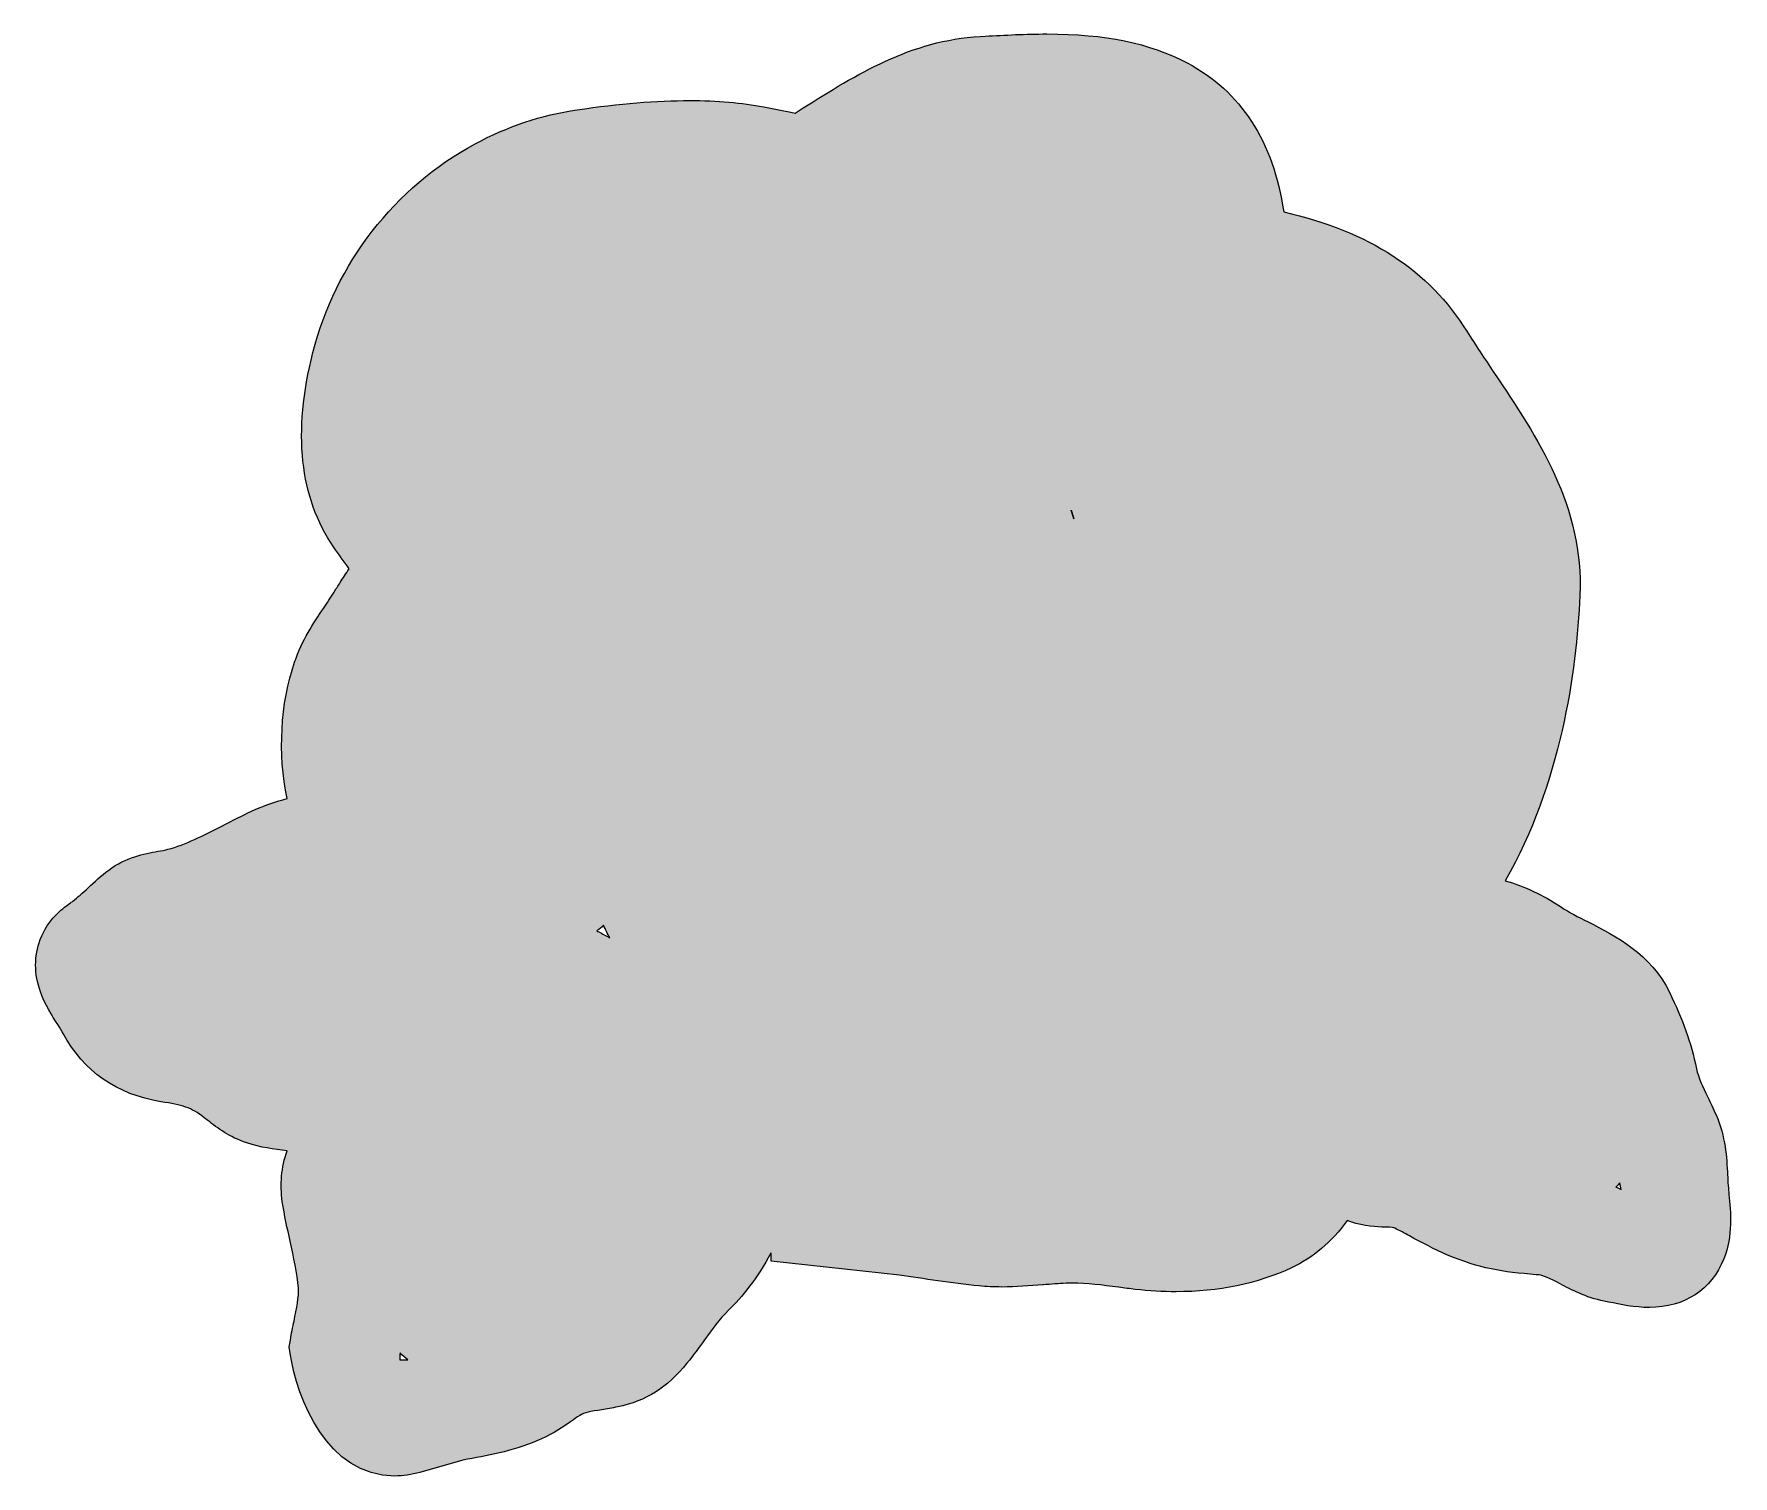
# Model space of a CAD drawing. Extents: x 28 to 2067, y -2033 to -35.
# Drawn here: x 1699.7 to 2060.5, y -2033.2 to -1726.8 of the extents above; entities that cross this region are included whole.
import ezdxf

# ---------------------------------------------------------------- set-up
doc = ezdxf.new("R2010")
doc.units = 0
doc.header["$MEASUREMENT"] = 0
doc.layers.add('Layer 1', color=7, linetype='Continuous', lineweight=0)

msp = doc.modelspace()

# ---------------------------------------------------------------- hatches: boundary and pattern name
at = {"layer": 'Layer 1', "true_color": 0xfe8896, "transparency": 33554687}
h = msp.add_hatch(color=241, dxfattribs=at)
h.dxf.hatch_style = 2
edge = h.paths.add_edge_path()
edge.add_spline(control_points=[(2035.66, -1971.8), (2035.96, -1971.51), (2036.24, -1971.2), (2036.5, -1970.88), (2036.6, -1971.36), (2036.69, -1971.84), (2036.76, -1972.31), (2036.4, -1972.16), (2036.04, -1971.99), (2035.66, -1971.8)], knot_values=[0, 0, 0, 0, 1, 1, 1, 2, 2, 2, 3, 3, 3, 3], degree=3, periodic=0)
edge = h.paths.add_edge_path()
edge.add_spline(control_points=[(1919.93, -1827.95), (1919.94, -1827.97), (1919.95, -1828), (1919.96, -1828.02), (1920.18, -1828.55), (1920.36, -1829.15), (1920.5, -1829.79), (1920.32, -1829.17), (1920.14, -1828.56), (1919.93, -1827.95)], knot_values=[0, 0, 0, 0, 1, 1, 1, 2, 2, 2, 3, 3, 3, 3], degree=3, periodic=0)
edge = h.paths.add_edge_path()
edge.add_spline(control_points=[(1819.61, -1917.59), (1819.61, -1917.59), (1819.28, -1917.42), (1819.21, -1917.39), (1819.73, -1917.03), (1820.21, -1916.62), (1820.65, -1916.18), (1821.02, -1917.09), (1821.45, -1917.98), (1821.96, -1918.83), (1821.14, -1918.39), (1820.35, -1917.98), (1819.61, -1917.59)], knot_values=[0, 0, 0, 0, 1, 1, 1, 2, 2, 2, 3, 3, 3, 4, 4, 4, 4], degree=3, periodic=0)
edge = h.paths.add_edge_path()
edge.add_spline(control_points=[(1778.15, -2008.52), (1777.87, -2008.52), (1777.6, -2008.51), (1777.34, -2008.5), (1777.35, -2008.14), (1777.37, -2007.66), (1777.42, -2007.04), (1777.9, -2007.59), (1778.45, -2008.08), (1779.04, -2008.5), (1778.74, -2008.51), (1778.44, -2008.52), (1778.15, -2008.52)], knot_values=[0, 0, 0, 0, 1, 1, 1, 2, 2, 2, 3, 3, 3, 4, 4, 4, 4], degree=3, periodic=0)
edge = h.paths.add_edge_path()
edge.add_spline(control_points=[(2059.66, -1973.38), (2059.6, -1972.76), (2059.54, -1972.14), (2059.49, -1971.5), (2059.44, -1970.75), (2059.4, -1970.01), (2059.36, -1969.17), (2059.17, -1965.57), (2058.93, -1961.09), (2056.91, -1956.45), (2056.32, -1955.1), (2055.74, -1953.89), (2055.17, -1952.71), (2054.06, -1950.42), (2053.18, -1948.61), (2052.76, -1946.69), (2051.53, -1940.89), (2049.92, -1936.33), (2047.03, -1930.4), (2043.04, -1922.26), (2035.68, -1918.5), (2029.73, -1915.47), (2027.65, -1914.41), (2025.69, -1913.4), (2024.06, -1912.33), (2020.16, -1909.75), (2016.17, -1907.87), (2012.14, -1906.74), (2023.91, -1886.11), (2027.27, -1862.47), (2027.99, -1846.1), (2028.82, -1827.14), (2019.13, -1812.7), (2009.74, -1798.73), (2007.81, -1795.85), (2005.8, -1792.87), (2004, -1789.97), (1995.93, -1776.99), (1983.18, -1768.67), (1965.08, -1764.59), (1962.87, -1749.58), (1955.98, -1738.94), (1944.57, -1732.94), (1936.44, -1728.68), (1927.25, -1726.78), (1914.78, -1726.78), (1910.3, -1726.78), (1905.9, -1727.02), (1901.66, -1727.25), (1901.66, -1727.25), (1900.61, -1727.3), (1900.61, -1727.3), (1885.9, -1728.12), (1874.26, -1735.43), (1863, -1742.51), (1862.43, -1742.87), (1861.87, -1743.22), (1861.3, -1743.58), (1861.3, -1743.58), (1860.41, -1743.41), (1860.41, -1743.41), (1858.46, -1743.04), (1856.53, -1742.68), (1854.65, -1742.3), (1850.06, -1741.39), (1844.78, -1740.93), (1838.95, -1740.93), (1831.9, -1740.93), (1824.06, -1741.58), (1814.99, -1742.9), (1807.42, -1744.01), (1800.13, -1746.45), (1793.34, -1750.13), (1776.26, -1759.37), (1763.7, -1775.54), (1758.89, -1794.49), (1754.6, -1811.43), (1756.09, -1825.32), (1763.3, -1835.8), (1764.37, -1837.34), (1765.46, -1838.86), (1766.58, -1840.41), (1765.93, -1841.45), (1765.27, -1842.47), (1764.7, -1843.35), (1764.22, -1844.08), (1763.79, -1844.73), (1763.39, -1845.37), (1762.69, -1846.54), (1761.9, -1847.72), (1761.13, -1848.85), (1759.02, -1852), (1756.62, -1855.57), (1755, -1860.26), (1751.98, -1869.11), (1751.43, -1879.72), (1753.41, -1889.27), (1748.66, -1890.4), (1744.43, -1892.58), (1740.62, -1894.55), (1740.62, -1894.55), (1739.4, -1895.17), (1739.4, -1895.17), (1735.67, -1897.08), (1731.82, -1899.04), (1728.09, -1900.04), (1727.52, -1900.19), (1726.76, -1900.33), (1725.96, -1900.47), (1723.1, -1900.97), (1719.18, -1901.67), (1715.53, -1904.45), (1713.92, -1905.67), (1712.51, -1906.97), (1711.13, -1908.24), (1709.99, -1909.29), (1708.92, -1910.28), (1707.88, -1911.05), (1707.68, -1911.21), (1707.48, -1911.36), (1707.22, -1911.54), (1705.5, -1912.8), (1702.61, -1914.89), (1701, -1919.22), (1699.65, -1922.76), (1699.67, -1926.49), (1701.03, -1930.3), (1702, -1933.05), (1703.5, -1935.4), (1704.7, -1937.29), (1705.17, -1938.02), (1705.61, -1938.71), (1705.87, -1939.19), (1710.23, -1947.26), (1717.2, -1952.13), (1726.6, -1953.68), (1731.22, -1954.42), (1732.95, -1954.85), (1735.83, -1957.08), (1735.83, -1957.08), (1736.57, -1957.65), (1736.57, -1957.65), (1738.68, -1959.3), (1741.08, -1961.17), (1744.88, -1962.44), (1747.82, -1963.41), (1750.65, -1963.78), (1753.41, -1964.08), (1752.19, -1967.7), (1751.86, -1971.26), (1752.4, -1974.89), (1752.84, -1977.83), (1753.46, -1980.61), (1754.05, -1983.29), (1754.82, -1986.77), (1755.55, -1990.06), (1755.81, -1993.3), (1755.95, -1995.09), (1755.43, -1997.61), (1754.88, -2000.28), (1754.61, -2001.58), (1754.33, -2002.93), (1754.1, -2004.33), (1754.1, -2004.33), (1753.87, -2005.74), (1753.87, -2005.74), (1753.87, -2005.74), (1754.08, -2007.15), (1754.08, -2007.15), (1755.55, -2016.83), (1761.88, -2033.22), (1776.29, -2033.22), (1778.04, -2033.22), (1779.82, -2032.96), (1781.6, -2032.45), (1781.6, -2032.45), (1790.71, -2029.86), (1790.71, -2029.86), (1790.71, -2029.86), (1791.73, -2029.66), (1791.73, -2029.66), (1796.82, -2028.72), (1802.07, -2027.74), (1807.47, -2025.32), (1810.01, -2024.16), (1812.04, -2022.77), (1813.85, -2021.54), (1814.41, -2021.15), (1814.98, -2020.76), (1815.56, -2020.39), (1816.59, -2019.72), (1817.76, -2019.52), (1820.29, -2019.12), (1821.28, -2018.96), (1822.39, -2018.78), (1823.63, -2018.53), (1829.72, -2017.25), (1834.12, -2014.47), (1838.34, -2009.25), (1839.74, -2007.52), (1840.91, -2005.89), (1842.07, -2004.29), (1843.7, -2002.02), (1845.24, -1999.88), (1847.15, -1998), (1849.87, -1995.3), (1853.46, -1991.14), (1856.13, -1985.84), (1856.17, -1985.85), (1856.2, -1985.86), (1856.24, -1985.87), (1856.24, -1985.87), (1856.24, -1987.55), (1856.24, -1987.55), (1856.24, -1987.55), (1883.49, -1990.5), (1883.49, -1990.5), (1888.54, -1991.31), (1894.43, -1992.21), (1900.43, -1992.83), (1901.96, -1992.98), (1903.52, -1993.05), (1905.21, -1993.05), (1908.23, -1993.05), (1911.12, -1992.82), (1913.9, -1992.59), (1913.9, -1992.59), (1914.05, -1992.58), (1914.05, -1992.58), (1915.66, -1992.45), (1917.31, -1992.32), (1918.86, -1992.25), (1919.32, -1992.23), (1919.77, -1992.22), (1920.23, -1992.22), (1923.32, -1992.22), (1926.55, -1992.65), (1929.97, -1993.1), (1929.97, -1993.1), (1930.09, -1993.11), (1930.09, -1993.11), (1931.23, -1993.26), (1932.38, -1993.41), (1933.56, -1993.55), (1936.49, -1993.89), (1939.4, -1994.06), (1942.22, -1994.06), (1951.23, -1994.06), (1959.48, -1992.35), (1966.74, -1988.98), (1971.31, -1986.84), (1975.2, -1983.55), (1978.58, -1978.95), (1978.83, -1979.04), (1979.08, -1979.13), (1979.33, -1979.21), (1982.29, -1980.22), (1984.82, -1980.28), (1986.66, -1980.33), (1988.09, -1980.37), (1988.43, -1980.41), (1988.69, -1980.54), (1989.72, -1981.07), (1990.72, -1981.62), (1991.78, -1982.2), (1994.31, -1983.57), (1996.92, -1984.99), (1999.91, -1986.25), (2006.66, -1989.11), (2011.55, -1989.9), (2018.74, -1990.43), (2020.34, -1990.54), (2021.65, -1991.24), (2023.84, -1992.4), (2026.13, -1993.62), (2029.25, -1995.28), (2033.13, -1996.05), (2033.13, -1996.05), (2034.04, -1996.24), (2034.04, -1996.24), (2036.65, -1996.79), (2039.6, -1997.4), (2042.75, -1997.4), (2050.2, -1997.4), (2055.97, -1993.62), (2058.56, -1987.04), (2060.52, -1982.11), (2060.03, -1977.1), (2059.66, -1973.38)], knot_values=[0, 0, 0, 0, 1, 1, 1, 2, 2, 2, 3, 3, 3, 4, 4, 4, 5, 5, 5, 6, 6, 6, 7, 7, 7, 8, 8, 8, 9, 9, 9, 10, 10, 10, 11, 11, 11, 12, 12, 12, 13, 13, 13, 14, 14, 14, 15, 15, 15, 16, 16, 16, 17, 17, 17, 18, 18, 18, 19, 19, 19, 20, 20, 20, 21, 21, 21, 22, 22, 22, 23, 23, 23, 24, 24, 24, 25, 25, 25, 26, 26, 26, 27, 27, 27, 28, 28, 28, 29, 29, 29, 30, 30, 30, 31, 31, 31, 32, 32, 32, 33, 33, 33, 34, 34, 34, 35, 35, 35, 36, 36, 36, 37, 37, 37, 38, 38, 38, 39, 39, 39, 40, 40, 40, 41, 41, 41, 42, 42, 42, 43, 43, 43, 44, 44, 44, 45, 45, 45, 46, 46, 46, 47, 47, 47, 48, 48, 48, 49, 49, 49, 50, 50, 50, 51, 51, 51, 52, 52, 52, 53, 53, 53, 54, 54, 54, 55, 55, 55, 56, 56, 56, 57, 57, 57, 58, 58, 58, 59, 59, 59, 60, 60, 60, 61, 61, 61, 62, 62, 62, 63, 63, 63, 64, 64, 64, 65, 65, 65, 66, 66, 66, 67, 67, 67, 68, 68, 68, 69, 69, 69, 70, 70, 70, 71, 71, 71, 72, 72, 72, 73, 73, 73, 74, 74, 74, 75, 75, 75, 76, 76, 76, 77, 77, 77, 78, 78, 78, 79, 79, 79, 80, 80, 80, 81, 81, 81, 82, 82, 82, 83, 83, 83, 84, 84, 84, 85, 85, 85, 86, 86, 86, 87, 87, 87, 88, 88, 88, 89, 89, 89, 90, 90, 90, 91, 91, 91, 92, 92, 92, 93, 93, 93, 94, 94, 94, 95, 95, 95, 96, 96, 96, 96], degree=3, periodic=0)

# ---------------------------------------------------------------- linework, layer by layer
at = {"layer": 'Layer 1'}
for points, knots in [([(2059.66, -1973.38), (2059.6, -1972.76), (2059.54, -1972.14), (2059.49, -1971.5), (2059.44, -1970.75), (2059.4, -1970.01), (2059.36, -1969.17), (2059.17, -1965.57), (2058.93, -1961.09), (2056.91, -1956.45), (2056.32, -1955.1), (2055.74, -1953.89), (2055.17, -1952.71), (2054.06, -1950.42), (2053.18, -1948.61), (2052.76, -1946.69), (2051.53, -1940.89), (2049.92, -1936.33), (2047.03, -1930.4), (2043.04, -1922.26), (2035.68, -1918.5), (2029.73, -1915.47), (2027.65, -1914.41), (2025.69, -1913.4), (2024.06, -1912.33), (2020.16, -1909.75), (2016.17, -1907.87), (2012.14, -1906.74), (2023.91, -1886.11), (2027.27, -1862.47), (2027.99, -1846.1), (2028.82, -1827.14), (2019.13, -1812.7), (2009.74, -1798.73), (2007.81, -1795.85), (2005.8, -1792.87), (2004, -1789.97), (1995.93, -1776.99), (1983.18, -1768.67), (1965.08, -1764.59), (1962.87, -1749.58), (1955.98, -1738.94), (1944.57, -1732.94), (1936.44, -1728.68), (1927.25, -1726.78), (1914.78, -1726.78), (1910.3, -1726.78), (1905.9, -1727.02), (1901.66, -1727.25), (1901.66, -1727.25), (1900.61, -1727.3), (1900.61, -1727.3), (1885.9, -1728.12), (1874.26, -1735.43), (1863, -1742.51), (1862.43, -1742.87), (1861.87, -1743.22), (1861.3, -1743.58), (1861.3, -1743.58), (1860.41, -1743.41), (1860.41, -1743.41), (1858.46, -1743.04), (1856.53, -1742.68), (1854.65, -1742.3), (1850.06, -1741.39), (1844.78, -1740.93), (1838.95, -1740.93), (1831.9, -1740.93), (1824.06, -1741.58), (1814.99, -1742.9), (1807.42, -1744.01), (1800.13, -1746.45), (1793.34, -1750.13), (1776.26, -1759.37), (1763.7, -1775.54), (1758.89, -1794.49), (1754.6, -1811.43), (1756.09, -1825.32), (1763.3, -1835.8), (1764.37, -1837.34), (1765.46, -1838.86), (1766.58, -1840.41), (1765.93, -1841.45), (1765.27, -1842.47), (1764.7, -1843.35), (1764.22, -1844.08), (1763.79, -1844.73), (1763.39, -1845.37), (1762.69, -1846.54), (1761.9, -1847.72), (1761.13, -1848.85), (1759.02, -1852), (1756.62, -1855.57), (1755, -1860.26), (1751.98, -1869.11), (1751.43, -1879.72), (1753.41, -1889.27), (1748.66, -1890.4), (1744.43, -1892.58), (1740.62, -1894.55), (1740.62, -1894.55), (1739.4, -1895.17), (1739.4, -1895.17), (1735.67, -1897.08), (1731.82, -1899.04), (1728.09, -1900.04), (1727.52, -1900.19), (1726.76, -1900.33), (1725.96, -1900.47), (1723.1, -1900.97), (1719.18, -1901.67), (1715.53, -1904.45), (1713.92, -1905.67), (1712.51, -1906.97), (1711.13, -1908.24), (1709.99, -1909.29), (1708.92, -1910.28), (1707.88, -1911.05), (1707.68, -1911.21), (1707.48, -1911.36), (1707.22, -1911.54), (1705.5, -1912.8), (1702.61, -1914.89), (1701, -1919.22), (1699.65, -1922.76), (1699.67, -1926.49), (1701.03, -1930.3), (1702, -1933.05), (1703.5, -1935.4), (1704.7, -1937.29), (1705.17, -1938.02), (1705.61, -1938.71), (1705.87, -1939.19), (1710.23, -1947.26), (1717.2, -1952.13), (1726.6, -1953.68), (1731.22, -1954.42), (1732.95, -1954.85), (1735.83, -1957.08), (1735.83, -1957.08), (1736.57, -1957.65), (1736.57, -1957.65), (1738.68, -1959.3), (1741.08, -1961.17), (1744.88, -1962.44), (1747.82, -1963.41), (1750.65, -1963.78), (1753.41, -1964.08), (1752.19, -1967.7), (1751.86, -1971.26), (1752.4, -1974.89), (1752.84, -1977.83), (1753.46, -1980.61), (1754.05, -1983.29), (1754.82, -1986.77), (1755.55, -1990.06), (1755.81, -1993.3), (1755.95, -1995.09), (1755.43, -1997.61), (1754.88, -2000.28), (1754.61, -2001.58), (1754.33, -2002.93), (1754.1, -2004.33), (1754.1, -2004.33), (1753.87, -2005.74), (1753.87, -2005.74), (1753.87, -2005.74), (1754.08, -2007.15), (1754.08, -2007.15), (1755.55, -2016.83), (1761.88, -2033.22), (1776.29, -2033.22), (1778.04, -2033.22), (1779.82, -2032.96), (1781.6, -2032.45), (1781.6, -2032.45), (1790.71, -2029.86), (1790.71, -2029.86), (1790.71, -2029.86), (1791.73, -2029.66), (1791.73, -2029.66), (1796.82, -2028.72), (1802.07, -2027.74), (1807.47, -2025.32), (1810.01, -2024.16), (1812.04, -2022.77), (1813.85, -2021.54), (1814.41, -2021.15), (1814.98, -2020.76), (1815.56, -2020.39), (1816.59, -2019.72), (1817.76, -2019.52), (1820.29, -2019.12), (1821.28, -2018.96), (1822.39, -2018.78), (1823.63, -2018.53), (1829.72, -2017.25), (1834.12, -2014.47), (1838.34, -2009.25), (1839.74, -2007.52), (1840.91, -2005.89), (1842.07, -2004.29), (1843.7, -2002.02), (1845.24, -1999.88), (1847.15, -1998), (1849.87, -1995.3), (1853.46, -1991.14), (1856.13, -1985.84), (1856.17, -1985.85), (1856.2, -1985.86), (1856.24, -1985.87), (1856.24, -1985.87), (1856.24, -1987.55), (1856.24, -1987.55), (1856.24, -1987.55), (1883.49, -1990.5), (1883.49, -1990.5), (1888.54, -1991.31), (1894.43, -1992.21), (1900.43, -1992.83), (1901.96, -1992.98), (1903.52, -1993.05), (1905.21, -1993.05), (1908.23, -1993.05), (1911.12, -1992.82), (1913.9, -1992.59), (1913.9, -1992.59), (1914.05, -1992.58), (1914.05, -1992.58), (1915.66, -1992.45), (1917.31, -1992.32), (1918.86, -1992.25), (1919.32, -1992.23), (1919.77, -1992.22), (1920.23, -1992.22), (1923.32, -1992.22), (1926.55, -1992.65), (1929.97, -1993.1), (1929.97, -1993.1), (1930.09, -1993.11), (1930.09, -1993.11), (1931.23, -1993.26), (1932.38, -1993.41), (1933.56, -1993.55), (1936.49, -1993.89), (1939.4, -1994.06), (1942.22, -1994.06), (1951.23, -1994.06), (1959.48, -1992.35), (1966.74, -1988.98), (1971.31, -1986.84), (1975.2, -1983.55), (1978.58, -1978.95), (1978.83, -1979.04), (1979.08, -1979.13), (1979.33, -1979.21), (1982.29, -1980.22), (1984.82, -1980.28), (1986.66, -1980.33), (1988.09, -1980.37), (1988.43, -1980.41), (1988.69, -1980.54), (1989.72, -1981.07), (1990.72, -1981.62), (1991.78, -1982.2), (1994.31, -1983.57), (1996.92, -1984.99), (1999.91, -1986.25), (2006.66, -1989.11), (2011.55, -1989.9), (2018.74, -1990.43), (2020.34, -1990.54), (2021.65, -1991.24), (2023.84, -1992.4), (2026.13, -1993.62), (2029.25, -1995.28), (2033.13, -1996.05), (2033.13, -1996.05), (2034.04, -1996.24), (2034.04, -1996.24), (2036.65, -1996.79), (2039.6, -1997.4), (2042.75, -1997.4), (2050.2, -1997.4), (2055.97, -1993.62), (2058.56, -1987.04), (2060.52, -1982.11), (2060.03, -1977.1), (2059.66, -1973.38)], [0, 0, 0, 0, 1, 1, 1, 2, 2, 2, 3, 3, 3, 4, 4, 4, 5, 5, 5, 6, 6, 6, 7, 7, 7, 8, 8, 8, 9, 9, 9, 10, 10, 10, 11, 11, 11, 12, 12, 12, 13, 13, 13, 14, 14, 14, 15, 15, 15, 16, 16, 16, 17, 17, 17, 18, 18, 18, 19, 19, 19, 20, 20, 20, 21, 21, 21, 22, 22, 22, 23, 23, 23, 24, 24, 24, 25, 25, 25, 26, 26, 26, 27, 27, 27, 28, 28, 28, 29, 29, 29, 30, 30, 30, 31, 31, 31, 32, 32, 32, 33, 33, 33, 34, 34, 34, 35, 35, 35, 36, 36, 36, 37, 37, 37, 38, 38, 38, 39, 39, 39, 40, 40, 40, 41, 41, 41, 42, 42, 42, 43, 43, 43, 44, 44, 44, 45, 45, 45, 46, 46, 46, 47, 47, 47, 48, 48, 48, 49, 49, 49, 50, 50, 50, 51, 51, 51, 52, 52, 52, 53, 53, 53, 54, 54, 54, 55, 55, 55, 56, 56, 56, 57, 57, 57, 58, 58, 58, 59, 59, 59, 60, 60, 60, 61, 61, 61, 62, 62, 62, 63, 63, 63, 64, 64, 64, 65, 65, 65, 66, 66, 66, 67, 67, 67, 68, 68, 68, 69, 69, 69, 70, 70, 70, 71, 71, 71, 72, 72, 72, 73, 73, 73, 74, 74, 74, 75, 75, 75, 76, 76, 76, 77, 77, 77, 78, 78, 78, 79, 79, 79, 80, 80, 80, 81, 81, 81, 82, 82, 82, 83, 83, 83, 84, 84, 84, 85, 85, 85, 86, 86, 86, 87, 87, 87, 88, 88, 88, 89, 89, 89, 90, 90, 90, 91, 91, 91, 92, 92, 92, 93, 93, 93, 94, 94, 94, 95, 95, 95, 96, 96, 96, 96]), ([(1919.93, -1827.95), (1919.94, -1827.97), (1919.95, -1828), (1919.96, -1828.02), (1920.18, -1828.55), (1920.36, -1829.15), (1920.5, -1829.79), (1920.32, -1829.17), (1920.14, -1828.56), (1919.93, -1827.95)], [0, 0, 0, 0, 1, 1, 1, 2, 2, 2, 3, 3, 3, 3]), ([(1819.61, -1917.59), (1819.61, -1917.59), (1819.28, -1917.42), (1819.21, -1917.39), (1819.73, -1917.03), (1820.21, -1916.62), (1820.65, -1916.18), (1821.02, -1917.09), (1821.45, -1917.98), (1821.96, -1918.83), (1821.14, -1918.39), (1820.35, -1917.98), (1819.61, -1917.59)], [0, 0, 0, 0, 1, 1, 1, 2, 2, 2, 3, 3, 3, 4, 4, 4, 4]), ([(2035.66, -1971.8), (2035.96, -1971.51), (2036.24, -1971.2), (2036.5, -1970.88), (2036.6, -1971.36), (2036.69, -1971.84), (2036.76, -1972.31), (2036.4, -1972.16), (2036.04, -1971.99), (2035.66, -1971.8)], [0, 0, 0, 0, 1, 1, 1, 2, 2, 2, 3, 3, 3, 3]), ([(1778.15, -2008.52), (1777.87, -2008.52), (1777.6, -2008.51), (1777.34, -2008.5), (1777.35, -2008.14), (1777.37, -2007.66), (1777.42, -2007.04), (1777.9, -2007.59), (1778.45, -2008.08), (1779.04, -2008.5), (1778.74, -2008.51), (1778.44, -2008.52), (1778.15, -2008.52)], [0, 0, 0, 0, 1, 1, 1, 2, 2, 2, 3, 3, 3, 4, 4, 4, 4])]:
    msp.add_open_spline(points, degree=3, knots=knots, dxfattribs=at)

doc.saveas('drawing.dxf')
